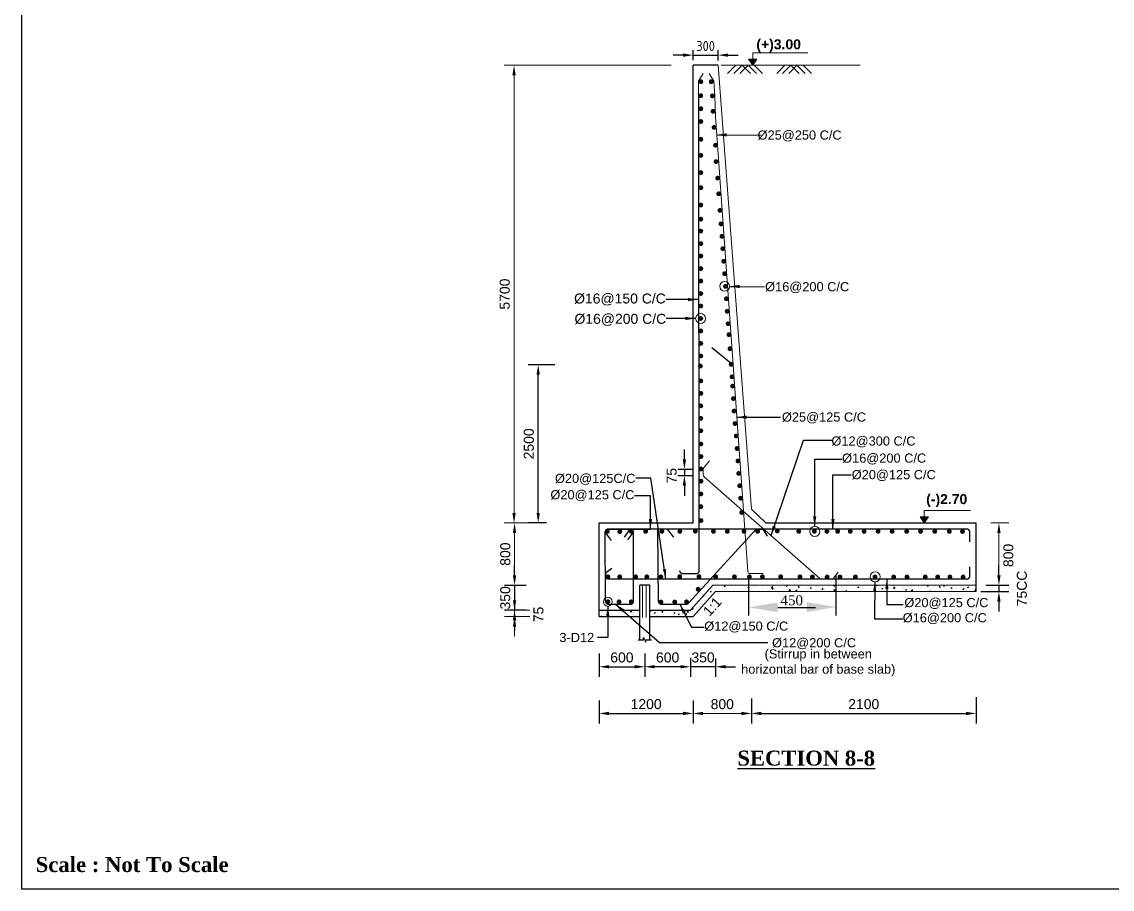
# Model space of a CAD drawing. Extents: x -426260 to 2055400, y -4304674 to -305611.
# Drawn here: x 638054 to 651157, y -1921971 to -1911546 of the extents above; entities that cross this region are included whole.
import ezdxf

# ---------------------------------------------------------------- set-up
doc = ezdxf.new("R2010")
doc.units = 0
doc.header["$LTSCALE"] = 300
doc.header["$MEASUREMENT"] = 0
doc.header["$PDMODE"] = 3
doc.layers.get('DEFPOINTS').update_dxf_attribs({"linetype": 'CONTINUOUS'})
for name, color, linetype, lineweight in [('Dim', 7, 'CONTINUOUS', 9), ('HATCH', 252, 'CONTINUOUS', 5), ('ROD', 1, 'CONTINUOUS', 30)]:
    doc.layers.add(name, color=color, linetype=linetype, lineweight=lineweight)
for name, color, linetype in [('LINE', 7, 'CONTINUOUS'), ('REINF.', 1, 'CONTINUOUS'), ('TEXT', 10, 'CONTINUOUS'), ('TXT', 7, 'CONTINUOUS')]:
    doc.layers.add(name, color=color, linetype=linetype)
doc.styles.add('Arial', font='arial.ttf')
doc.styles.add('DIM', font='isocp3.shx')
doc.dimstyles.new('dim_60', dxfattribs={"dimtxt": 120, "dimasz": 120, "dimexe": 60, "dimexo": 60, "dimgap": 50, "dimtad": 1, "dimdec": 0, "dimzin": 0, "dimdsep": 46, "dimtxsty": 'DIM', "dimcen": 0.09, "dimclrd": 5, "dimclre": 5, "dimclrt": 7, "dimadec": 0, "dimazin": 0, "dimtfac": 1, "dimtdec": 0, "dimtmove": 0, "dimatfit": 3, "dimfxl": 1, "dimtolj": 1, "dimtzin": 0, "dimarcsym": 0})

# ---------------------------------------------------------------- blocks, each defined once
blk = doc.blocks.new('*D575')
at = {"layer": 'DEFPOINTS', "color": 0, "ltscale": 50, "transparency": 16777216}
for p in [(646421, -1911946), (646121, -1912065), (646421, -1912070)]:
    blk.add_point(p, dxfattribs=at)
at = {"layer": 'Dim', "color": 5, "lineweight": -2, "ltscale": 50, "transparency": 16777216}
for p, q in [((646001, -1911946), (645881, -1911946)), ((646121, -1912005), (646121, -1911886)), ((646121, -1911946), (646421, -1911946)), ((646421, -1912010), (646421, -1911886)), ((646541, -1911946), (646661, -1911946))]:
    blk.add_line(p, q, dxfattribs=at)
at = {"layer": 'Dim', "color": 5, "ltscale": 50, "transparency": 16777216}
for points in [[(646001, -1911926), (646001, -1911966), (646121, -1911946)], [(646541, -1911926), (646541, -1911966), (646421, -1911946)]]:
    blk.add_solid(points, dxfattribs=at)
at = {"layer": 'Dim', "color": 7, "ltscale": 50, "transparency": 16777216, "insert": (646271, -1911836), "char_height": 120, "attachment_point": 5, "style": 'DIM'}
blk.add_mtext('\\A1;300', dxfattribs=at)
blk = doc.blocks.new('*D576')
at = {"layer": 'DEFPOINTS', "color": 0, "ltscale": 500, "transparency": 16777216}
for p in [(644176, -1918319), (643975, -1918618), (644173, -1918618)]:
    blk.add_point(p, dxfattribs=at)
at = {"layer": 'Dim', "color": 5, "lineweight": -2, "ltscale": 500, "transparency": 16777216}
for p, q in [((643975, -1918199), (643975, -1918079)), ((644116, -1918319), (643855, -1918319)), ((643975, -1918319), (643975, -1918618)), ((644113, -1918618), (643855, -1918618)), ((643975, -1918738), (643975, -1918858))]:
    blk.add_line(p, q, dxfattribs=at)
at = {"layer": 'Dim', "color": 5, "ltscale": 500, "transparency": 16777216}
for points in [[(643955, -1918199), (643995, -1918199), (643975, -1918319)], [(643955, -1918738), (643995, -1918738), (643975, -1918618)]]:
    blk.add_solid(points, dxfattribs=at)
at = {"layer": 'Dim', "color": 7, "ltscale": 500, "transparency": 16777216, "insert": (643864, -1918469), "char_height": 120, "attachment_point": 5, "rotation": 90, "style": 'Arial'}
blk.add_mtext('\\A1;350', dxfattribs=at)
blk = doc.blocks.new('*D577')
at = {"layer": 'DEFPOINTS', "color": 0, "ltscale": 500, "transparency": 16777216}
for p in [(649518, -1918393), (649583, -1918318), (649796, -1918393)]:
    blk.add_point(p, dxfattribs=at)
at = {"layer": 'Dim', "color": 5, "lineweight": -2, "ltscale": 500, "transparency": 16777216}
for p, q in [((649796, -1918198), (649796, -1918078)), ((649578, -1918393), (649916, -1918393)), ((649643, -1918318), (649916, -1918318)), ((649796, -1918318), (649796, -1918393)), ((649796, -1918513), (649796, -1918633))]:
    blk.add_line(p, q, dxfattribs=at)
at = {"layer": 'Dim', "color": 5, "ltscale": 500, "transparency": 16777216}
for points in [[(649776, -1918198), (649816, -1918198), (649796, -1918318)], [(649776, -1918513), (649816, -1918513), (649796, -1918393)]]:
    blk.add_solid(points, dxfattribs=at)
at = {"layer": 'Dim', "color": 7, "ltscale": 500, "transparency": 16777216, "insert": (650072, -1918356), "char_height": 120, "attachment_point": 5, "rotation": 90, "style": 'Arial'}
blk.add_mtext('\\A1;75CC', dxfattribs=at)
blk = doc.blocks.new('*D578')
at = {"layer": 'DEFPOINTS', "color": 0, "ltscale": 500, "transparency": 16777216}
for p in [(646821, -1919620), (649521, -1919603), (649521, -1919858)]:
    blk.add_point(p, dxfattribs=at)
at = {"layer": 'Dim', "color": 5, "lineweight": -2, "ltscale": 500, "transparency": 16777216}
for p, q in [((646821, -1919680), (646821, -1919978)), ((649521, -1919663), (649521, -1919978)), ((646941, -1919858), (649401, -1919858))]:
    blk.add_line(p, q, dxfattribs=at)
at = {"layer": 'Dim', "color": 5, "ltscale": 500, "transparency": 16777216}
for points in [[(646941, -1919838), (646941, -1919878), (646821, -1919858)], [(649401, -1919838), (649401, -1919878), (649521, -1919858)]]:
    blk.add_solid(points, dxfattribs=at)
at = {"layer": 'Dim', "color": 7, "ltscale": 500, "transparency": 16777216, "insert": (648171, -1919747), "char_height": 120, "attachment_point": 5, "style": 'Arial'}
blk.add_mtext('\\A1;2100', dxfattribs=at)
blk = doc.blocks.new('*D579')
at = {"layer": 'DEFPOINTS', "color": 0, "ltscale": 500, "transparency": 16777216}
for p in [(644990, -1919079), (645540, -1919078), (645540, -1919297)]:
    blk.add_point(p, dxfattribs=at)
at = {"layer": 'Dim', "color": 5, "lineweight": -2, "ltscale": 500, "transparency": 16777216}
for p, q in [((644990, -1919139), (644990, -1919417)), ((645540, -1919138), (645540, -1919417)), ((645110, -1919297), (645420, -1919297))]:
    blk.add_line(p, q, dxfattribs=at)
at = {"layer": 'Dim', "color": 5, "ltscale": 500, "transparency": 16777216}
for points in [[(645110, -1919277), (645110, -1919317), (644990, -1919297)], [(645420, -1919277), (645420, -1919317), (645540, -1919297)]]:
    blk.add_solid(points, dxfattribs=at)
at = {"layer": 'Dim', "color": 7, "ltscale": 500, "transparency": 16777216, "insert": (645265, -1919186), "char_height": 120, "attachment_point": 5, "style": 'Arial'}
blk.add_mtext('\\A1;600', dxfattribs=at)
blk = doc.blocks.new('*D580')
at = {"layer": 'DEFPOINTS', "color": 0, "ltscale": 500, "transparency": 16777216}
for p in [(645540, -1919142), (646090, -1919129), (645540, -1919297)]:
    blk.add_point(p, dxfattribs=at)
at = {"layer": 'Dim', "color": 5, "lineweight": -2, "ltscale": 500, "transparency": 16777216}
for p, q in [((645540, -1919202), (645540, -1919417)), ((646090, -1919189), (646090, -1919417)), ((645970, -1919297), (645660, -1919297))]:
    blk.add_line(p, q, dxfattribs=at)
at = {"layer": 'Dim', "color": 5, "ltscale": 500, "transparency": 16777216}
for points in [[(645660, -1919277), (645660, -1919317), (645540, -1919297)], [(645970, -1919277), (645970, -1919317), (646090, -1919297)]]:
    blk.add_solid(points, dxfattribs=at)
at = {"layer": 'Dim', "color": 7, "ltscale": 500, "transparency": 16777216, "insert": (645815, -1919186), "char_height": 120, "attachment_point": 5, "style": 'Arial'}
blk.add_mtext('\\A1;600', dxfattribs=at)
blk = doc.blocks.new('*D581')
at = {"layer": 'DEFPOINTS', "color": 0, "ltscale": 500, "transparency": 16777216}
for p in [(646090, -1919180), (646390, -1919138), (646090, -1919297)]:
    blk.add_point(p, dxfattribs=at)
at = {"layer": 'Dim', "color": 5, "lineweight": -2, "ltscale": 500, "transparency": 16777216}
for p, q in [((646390, -1919198), (646390, -1919417)), ((645970, -1919297), (645850, -1919297)), ((646090, -1919240), (646090, -1919417)), ((646390, -1919297), (646090, -1919297)), ((646510, -1919297), (646630, -1919297))]:
    blk.add_line(p, q, dxfattribs=at)
at = {"layer": 'Dim', "color": 5, "ltscale": 500, "transparency": 16777216}
for points in [[(645970, -1919277), (645970, -1919317), (646090, -1919297)], [(646510, -1919277), (646510, -1919317), (646390, -1919297)]]:
    blk.add_solid(points, dxfattribs=at)
at = {"layer": 'Dim', "color": 7, "ltscale": 500, "transparency": 16777216, "insert": (646240, -1919186), "char_height": 120, "attachment_point": 5, "style": 'Arial'}
blk.add_mtext('\\A1;350', dxfattribs=at)
blk = doc.blocks.new('*D582')
at = {"layer": 'DEFPOINTS', "color": 0, "ltscale": 500, "transparency": 16777216}
for p in [(646221, -1916926), (646016, -1917001), (646221, -1917001)]:
    blk.add_point(p, dxfattribs=at)
at = {"layer": 'Dim', "color": 5, "lineweight": -2, "ltscale": 500, "transparency": 16777216}
for p, q in [((646016, -1916806), (646016, -1916686)), ((646121, -1916926), (645936, -1916926)), ((646016, -1916926), (646016, -1917001)), ((646121, -1917001), (645936, -1917001)), ((646016, -1917121), (646016, -1917241))]:
    blk.add_line(p, q, dxfattribs=at)
at = {"layer": 'Dim', "color": 5, "ltscale": 500, "transparency": 16777216}
for points in [[(645996, -1916806), (646036, -1916806), (646016, -1916926)], [(645996, -1917121), (646036, -1917121), (646016, -1917001)]]:
    blk.add_solid(points, dxfattribs=at)
at = {"layer": 'Dim', "color": 7, "ltscale": 500, "transparency": 16777216, "insert": (645863, -1917001), "char_height": 120, "attachment_point": 5, "rotation": 90, "style": 'Arial'}
blk.add_mtext('\\A1;75', dxfattribs=at)
blk = doc.blocks.new('*D583')
at = {"layer": 'DEFPOINTS', "color": 0, "ltscale": 500, "transparency": 16777216}
for p in [(644259, -1915668), (644519, -1915668), (644418, -1917568)]:
    blk.add_point(p, dxfattribs=at)
at = {"layer": 'Dim', "color": 5, "lineweight": -2, "ltscale": 500, "transparency": 16777216}
for p, q in [((644459, -1915668), (644139, -1915668)), ((644259, -1917448), (644259, -1915788)), ((644358, -1917568), (644139, -1917568))]:
    blk.add_line(p, q, dxfattribs=at)
at = {"layer": 'Dim', "color": 5, "ltscale": 500, "transparency": 16777216}
for points in [[(644239, -1915788), (644279, -1915788), (644259, -1915668)], [(644239, -1917448), (644279, -1917448), (644259, -1917568)]]:
    blk.add_solid(points, dxfattribs=at)
at = {"layer": 'Dim', "color": 7, "ltscale": 500, "transparency": 16777216, "insert": (644147, -1916618), "char_height": 120, "attachment_point": 5, "rotation": 90, "style": 'Arial'}
blk.add_mtext('\\A1;2500', dxfattribs=at)
blk = doc.blocks.new('*D584')
at = {"layer": 'DEFPOINTS', "color": 0, "ltscale": 500, "transparency": 16777216}
for p in [(644990, -1919644), (646121, -1919644), (646121, -1919858)]:
    blk.add_point(p, dxfattribs=at)
at = {"layer": 'Dim', "color": 5, "lineweight": -2, "ltscale": 500, "transparency": 16777216}
for p, q in [((644990, -1919704), (644990, -1919978)), ((646121, -1919704), (646121, -1919978)), ((645110, -1919858), (646001, -1919858))]:
    blk.add_line(p, q, dxfattribs=at)
at = {"layer": 'Dim', "color": 5, "ltscale": 500, "transparency": 16777216}
for points in [[(645110, -1919838), (645110, -1919878), (644990, -1919858)], [(646001, -1919838), (646001, -1919878), (646121, -1919858)]]:
    blk.add_solid(points, dxfattribs=at)
at = {"layer": 'Dim', "color": 7, "ltscale": 500, "transparency": 16777216, "insert": (645556, -1919747), "char_height": 120, "attachment_point": 5, "style": 'Arial'}
blk.add_mtext('\\A1;1200', dxfattribs=at)

msp = doc.modelspace()

# ---------------------------------------------------------------- hatches: boundary and pattern name
at = {"layer": 'Dim', "ltscale": 500}
h = msp.add_hatch(color=15, dxfattribs=at)
h.dxf.hatch_style = 1
h.paths.add_polyline_path([(646837.6, -1911994.1), (646787.9, -1911994.1), (646837.6, -1912068)])
h.paths.add_polyline_path([(646887.3, -1911994.1), (646837.6, -1911994.1), (646837.6, -1912068)])
h = msp.add_hatch(color=15, dxfattribs=at)
h.dxf.hatch_style = 1
h.paths.add_polyline_path([(648897.9, -1917494.5), (648848.2, -1917494.5), (648897.9, -1917568.4)])
h.paths.add_polyline_path([(648947.7, -1917494.5), (648897.9, -1917494.5), (648897.9, -1917568.4)])
at = {"layer": 'HATCH', "ltscale": 10}
h = msp.add_hatch(dxfattribs=at)
h.set_pattern_fill('ANSI31', color=256, scale=375, angle=45, style=0)
h.set_pattern_definition([(90, (639323.27, -1909006.95), (-46.875, 7e-15), [])])
h.paths.add_polyline_path([(645480.2, -1918706.5), (645524.5, -1918706.5), (645524.5, -1918693), (645552.5, -1918719), (645552.5, -1918706.5), (645600.2, -1918706.5), (645600.2, -1918318.4), (645480.2, -1918318.4)])

# ---------------------------------------------------------------- linework, layer by layer
at = {"layer": 'Dim', "color": 5, "ltscale": 500}
for p, q in [((645858.4, -1912068), (643848.9, -1912068)), ((643968.9, -1917448.4), (643968.9, -1912188)), ((644358.4, -1917568.4), (643848.9, -1917568.4)), ((644032.7, -1917568.4), (643855.1, -1917568.4)), ((649699.9, -1917568.4), (649915.9, -1917568.4)), ((643975.1, -1918198.8), (643975.1, -1917688.4)), ((649795.9, -1918198.4), (649795.9, -1917688.4)), ((644035.1, -1918318.8), (643855.1, -1918318.8)), ((643975.1, -1918498.4), (643975.1, -1918378.4)), ((649702.4, -1918318.4), (649915.9, -1918318.4)), ((644157.5, -1918618.4), (643855.1, -1918618.4)), ((643975.1, -1918618.4), (643975.1, -1918693.4)), ((644157.5, -1918693.4), (643855.1, -1918693.4)), ((643975.1, -1918813.4), (643975.1, -1918933.4)), ((646121.3, -1919709.5), (646121.3, -1919978.5)), ((646821.3, -1919699.2), (646821.3, -1919978.5)), ((646241.3, -1919858.5), (646701.3, -1919858.5))]:
    msp.add_line(p, q, dxfattribs=at)
at = {"layer": 'Dim', "ltscale": 50}
for p, q in [((646465.1, -1912068), (648127.3, -1912068)), ((649521, -1917568.4), (649521, -1917568.4))]:
    msp.add_line(p, q, dxfattribs=at)
at = {"layer": 'Dim', "ltscale": 500}
for points in [[(646837.6, -1912068), (646887.3, -1911994.1), (646787.9, -1911994.1)], [(648897.9, -1917568.4), (648848.2, -1917494.5), (648947.7, -1917494.5)]]:
    msp.add_lwpolyline(points, close=True, dxfattribs=at)
for points in [[(646837.6, -1911994.1), (646837.6, -1911918.2), (647500.1, -1911918.2)], [(648897.9, -1917494.5), (648897.9, -1917418.6), (649454.2, -1917418.6)]]:
    msp.add_lwpolyline(points, dxfattribs=at)
at = {"layer": 'Dim'}
for centre in [(646500.8, -1914724.3), (646210.1, -1915111.2)]:
    msp.add_circle(centre, 59.1, dxfattribs=at)
at = {"layer": 'Dim', "ltscale": 500}
for centre in [(647582.8, -1917669.8), (648307, -1918216.8)]:
    msp.add_circle(centre, 60.5, dxfattribs=at)
at = {"layer": 'Dim', "ltscale": 50}
msp.add_circle((645095.7, -1918515.2), 53.5, dxfattribs=at)
at = {"layer": 'Dim', "color": 5, "ltscale": 500}
for points in [[(643948.9, -1912188), (643988.9, -1912188), (643968.9, -1912068)], [(643948.9, -1917448.4), (643988.9, -1917448.4), (643968.9, -1917568.4)], [(643955.1, -1917688.4), (643995.1, -1917688.4), (643975.1, -1917568.4)], [(649775.9, -1917688.4), (649815.9, -1917688.4), (649795.9, -1917568.4)], [(643955.1, -1918198.8), (643995.1, -1918198.8), (643975.1, -1918318.8)], [(649775.9, -1918198.4), (649815.9, -1918198.4), (649795.9, -1918318.4)], [(643955.1, -1918498.4), (643995.1, -1918498.4), (643975.1, -1918618.4)], [(643955.1, -1918813.4), (643995.1, -1918813.4), (643975.1, -1918693.4)], [(646241.3, -1919838.5), (646241.3, -1919878.5), (646121.3, -1919858.5)], [(646701.3, -1919838.5), (646701.3, -1919878.5), (646821.3, -1919858.5)]]:
    msp.add_solid(points, dxfattribs=at)
at = {"layer": 'HATCH', "color": 8, "lineweight": 15}
msp.add_line((646459.7, -1912068), (647571.5, -1912068), dxfattribs=at)
at = {"layer": 'HATCH', "lineweight": 15}
for points in [[(646635.6, -1912068), (646535.7, -1912167.9)], [(646709.1, -1912068), (646609.2, -1912167.9)], [(646782.6, -1912068), (646682.8, -1912167.9)], [(646709.1, -1912068), (646809, -1912167.9)], [(646782.6, -1912068), (646882.5, -1912167.9)], [(646856.2, -1912068), (646956, -1912167.9)], [(647222, -1912068), (647127.3, -1912167.9)], [(647295.6, -1912068), (647195.7, -1912167.9)], [(647369.1, -1912068), (647269.2, -1912167.9)], [(647295.6, -1912068), (647395.4, -1912167.9)], [(647369.1, -1912068), (647468.9, -1912167.9)], [(647442.6, -1912068), (647542.5, -1912167.9)]]:
    msp.add_lwpolyline(points, dxfattribs=at)
at = {"layer": 'LINE'}
for p, q in [((638053.8, -1921970.5), (638053.8, -1901567.8)), ((646421.3, -1912068), (646121.3, -1912068)), ((646121.3, -1917568.4), (646121.3, -1912068)), ((644990.2, -1917568.4), (646121.3, -1917568.4)), ((644990.2, -1918693.4), (644990.2, -1917568.4)), ((646994.6, -1917568.4), (649521, -1917568.4)), ((649520.3, -1918393.4), (649520.3, -1917568.4)), ((645480.2, -1918618.4), (645480.2, -1918316.5)), ((645480.2, -1918972.5), (645480.2, -1918316.5)), ((645600.2, -1918316.5), (645480.2, -1918316.5)), ((645600.2, -1918972.5), (645600.2, -1918316.5)), ((644990.2, -1918618.4), (645480.2, -1918618.4)), ((645600.2, -1918618.4), (646090.2, -1918618.4)), ((644990.2, -1918693.4), (645480.2, -1918693.4)), ((645600.2, -1918693.4), (646121.3, -1918693.4)), ((645461.8, -1918973.1), (645524.5, -1918973.1)), ((645524.5, -1918973.1), (645524.5, -1918944.6)), ((645524.5, -1918944.6), (645552.5, -1919000)), ((645552.5, -1919000), (645552.5, -1918973.1)), ((645553, -1918973.1), (645618.9, -1918973.1)), ((666906.1, -1921970.5), (638053.8, -1921970.5))]:
    msp.add_line(p, q, dxfattribs=at)
at = {"layer": 'LINE', "lineweight": 15}
for p, q in [((646821.3, -1917403.7), (646421.3, -1912068)), ((646821.3, -1917403.7), (646994.6, -1917568.4)), ((646359.2, -1918318.4), (649521, -1918318.4)), ((649521, -1918393.4), (646390.3, -1918393.4))]:
    msp.add_line(p, q, dxfattribs=at)
at = {"layer": 'LINE', "color": 6, "ltscale": 0.5}
for p, q in [((646788.1, -1918195.5), (646788.1, -1918682.9)), ((647836.6, -1918192.1), (647836.6, -1918679.6))]:
    msp.add_line(p, q, dxfattribs=at)
at = {"layer": 'LINE', "color": 51, "lineweight": 15}
for p, q in [((646324.7, -1918392.4), (646338.7, -1918387)), ((646324.7, -1918392.4), (646334.6, -1918399.1)), ((646334.6, -1918399.1), (646338.6, -1918387)), ((646343.1, -1918373.8), (646343.1, -1918373.8)), ((646376.2, -1918352.9), (646376.2, -1918352.9)), ((646414.8, -1918393.4), (646415.4, -1918392.7)), ((646415.5, -1918393.4), (646415.4, -1918392.8)), ((646469.4, -1918357.1), (646469.4, -1918357.1)), ((646477.3, -1918340.1), (646477.3, -1918340.1)), ((646492.7, -1918327.9), (646506.7, -1918322.5)), ((646492.7, -1918327.9), (646502.7, -1918334.6)), ((646502.6, -1918334.6), (646506.7, -1918322.5)), ((646519.5, -1918350.5), (646519.5, -1918350.5)), ((646523.4, -1918319.6), (646523.4, -1918319.6)), ((646578.7, -1918391.7), (646578.7, -1918391.7)), ((646581.1, -1918325.1), (646581.1, -1918325.1)), ((646595.3, -1918340.6), (646595.3, -1918340.6)), ((646620.1, -1918384), (646620.1, -1918384)), ((646630.2, -1918324.1), (646630.2, -1918324.1)), ((646681.4, -1918377.6), (646681.4, -1918377.6)), ((646721.6, -1918323.9), (646721.6, -1918323.9)), ((646736.7, -1918364), (646736.7, -1918364)), ((646737, -1918328.6), (646737, -1918328.6)), ((646780.1, -1918343.9), (646794.1, -1918338.5)), ((646780.1, -1918343.9), (646790.1, -1918350.6)), ((646782.4, -1918364.8), (646782.4, -1918364.8)), ((646790.1, -1918350.6), (646794.1, -1918338.6)), ((646794.8, -1918386.3), (646794.8, -1918386.3)), ((646843.7, -1918333.2), (646843.7, -1918333.2)), ((646853.4, -1918344), (646853.4, -1918344)), ((646854.5, -1918318.4), (646862.9, -1918319.7)), ((646862.9, -1918319.7), (646862.8, -1918318.4)), ((646886.3, -1918349.8), (646886.3, -1918349.8)), ((646901.3, -1918387.9), (646901.3, -1918387.9)), ((646921.1, -1918369.6), (646921.1, -1918369.6)), ((646950.5, -1918337.7), (646950.5, -1918337.7)), ((646970, -1918324), (646970, -1918324)), ((646971.1, -1918363), (646971.1, -1918363)), ((646989, -1918335.7), (646989, -1918335.7)), ((647017.9, -1918367.9), (647017.9, -1918367.9)), ((647046.9, -1918353.1), (647046.9, -1918353.1)), ((647057.3, -1918342.2), (647057.3, -1918342.2)), ((647058.6, -1918350.1), (647076.4, -1918352.8)), ((647059.7, -1918348.9), (647075.3, -1918332.7)), ((647067.6, -1918359.9), (647081.6, -1918354.6)), ((647067.6, -1918359.9), (647077.5, -1918366.7)), ((647076.4, -1918352.8), (647074.2, -1918333.8)), ((647077.5, -1918366.7), (647081.5, -1918354.6)), ((647087.6, -1918389.5), (647087.6, -1918389.5)), ((647090, -1918322.9), (647090, -1918322.9)), ((647134.6, -1918347.9), (647134.6, -1918347.9)), ((647164, -1918346.7), (647164, -1918346.7)), ((647173.2, -1918336.4), (647173.2, -1918336.4)), ((647191.4, -1918374.5), (647191.4, -1918374.5)), ((647223.3, -1918329.8), (647223.3, -1918329.8)), ((647238.7, -1918329.1), (647247.7, -1918318.4)), ((647238.7, -1918329.1), (647250.7, -1918330.1)), ((647250.7, -1918330.2), (647248.5, -1918318.4)), ((647251.2, -1918327.8), (647251.2, -1918327.8)), ((647270.8, -1918351.2), (647270.8, -1918351.2)), ((647272.1, -1918383.2), (647289.8, -1918385.9)), ((647273.2, -1918382), (647288.8, -1918365.8)), ((647289.8, -1918385.9), (647287.6, -1918366.9)), ((647294.1, -1918360.4), (647294.1, -1918360.4)), ((647299, -1918319.9), (647299, -1918319.9)), ((647355, -1918376), (647369, -1918370.6)), ((647355, -1918376), (647364.9, -1918382.7)), ((647364.9, -1918382.7), (647369, -1918370.6)), ((647372.7, -1918382.1), (647372.7, -1918382.1)), ((647377.6, -1918355.7), (647377.6, -1918355.7)), ((647382.2, -1918341.6), (647391.8, -1918330.2)), ((647382.2, -1918341.6), (647394.1, -1918342.7)), ((647394.1, -1918342.7), (647391.8, -1918330.2)), ((647395.1, -1918347.6), (647395.1, -1918347.6)), ((647422.8, -1918375.5), (647422.8, -1918375.5)), ((647444.2, -1918377.8), (647444.2, -1918377.8)), ((647484.3, -1918360.2), (647484.3, -1918360.2)), ((647498.5, -1918365.6), (647498.5, -1918365.6)), ((647499, -1918332.6), (647499, -1918332.6)), ((647525.6, -1918354.2), (647535.3, -1918342.7)), ((647525.6, -1918354.2), (647537.6, -1918355.2)), ((647537.6, -1918355.3), (647535.3, -1918342.7)), ((647560.9, -1918357.8), (647560.9, -1918357.8)), ((647591.1, -1918364.7), (647591.1, -1918364.7)), ((647599.3, -1918385.1), (647599.3, -1918385.1)), ((647601.7, -1918318.5), (647601.7, -1918318.5)), ((647624.8, -1918348.9), (647624.8, -1918348.9)), ((647642.4, -1918392), (647656.4, -1918386.6)), ((647642.4, -1918392), (647644.6, -1918393.4)), ((647654.1, -1918393.4), (647656.4, -1918386.6)), ((647669.1, -1918366.7), (647678.7, -1918355.3)), ((647669.1, -1918366.7), (647681, -1918367.8)), ((647674.9, -1918342.3), (647674.9, -1918342.3)), ((647677.5, -1918337.8), (647677.5, -1918337.8)), ((647681, -1918367.8), (647678.7, -1918355.3)), ((647697.9, -1918369.2), (647697.9, -1918369.2)), ((647700.3, -1918372.3), (647700.3, -1918372.3)), ((647750.7, -1918332.4), (647750.7, -1918332.4)), ((647804.2, -1918357.3), (647804.2, -1918357.3)), ((647804.6, -1918373.8), (647804.6, -1918373.8)), ((647810.5, -1918327.5), (647824.5, -1918322.1)), ((647810.5, -1918327.5), (647820.4, -1918334.2)), ((647812.5, -1918379.3), (647822.2, -1918367.8)), ((647812.5, -1918379.3), (647824.5, -1918380.3)), ((647820.4, -1918334.2), (647824.4, -1918322.1)), ((647824.5, -1918380.4), (647822.2, -1918367.8)), ((647874.4, -1918388), (647874.4, -1918388)), ((647906.9, -1918343.2), (647906.9, -1918343.2)), ((647911.4, -1918378.3), (647911.4, -1918378.3)), ((647950.2, -1918378.1), (647950.2, -1918378.1)), ((647956, -1918391.8), (647965.6, -1918380.4)), ((647956, -1918391.8), (647967.9, -1918392.9)), ((647967.9, -1918392.9), (647965.6, -1918380.4)), ((648007.9, -1918330.4), (648007.9, -1918330.4)), ((648018.1, -1918382.8), (648018.1, -1918382.8)), ((648076.5, -1918361.4), (648076.5, -1918361.4)), ((648097.9, -1918343.5), (648111.9, -1918338.1)), ((648097.9, -1918343.5), (648107.8, -1918350.2)), ((648107.8, -1918350.2), (648111.9, -1918338.1)), ((648108.6, -1918393.4), (648109.1, -1918392.9)), ((648109.2, -1918393.4), (648109.1, -1918392.9)), ((648109.3, -1918382), (648109.3, -1918382)), ((648124.9, -1918387.3), (648124.9, -1918387.3)), ((648126.5, -1918354.8), (648126.5, -1918354.8)), ((648135.8, -1918377), (648135.8, -1918377)), ((648202.3, -1918344.9), (648202.3, -1918344.9)), ((648212, -1918367.9), (648212, -1918367.9)), ((648231.7, -1918391.8), (648231.7, -1918391.8)), ((648252.4, -1918357), (648252.4, -1918357)), ((648312.8, -1918320.8), (648330.6, -1918323.5)), ((648313, -1918355.1), (648313, -1918355.1)), ((648313.9, -1918319.6), (648315, -1918318.4)), ((648328.6, -1918328.2), (648328.6, -1918328.2)), ((648330.6, -1918323.5), (648330, -1918318.4)), ((648369.1, -1918337), (648369.1, -1918337)), ((648378.7, -1918321.6), (648378.7, -1918321.6)), ((648385.3, -1918359.5), (648399.3, -1918354.1)), ((648385.3, -1918359.5), (648395.3, -1918366.2)), ((648395.2, -1918366.2), (648399.3, -1918354.1)), ((648401.8, -1918390.5), (648401.8, -1918390.5)), ((648416.9, -1918340.1), (648416.9, -1918340.1)), ((648417, -1918380.9), (648417, -1918380.9)), ((648420.4, -1918321.5), (648420.4, -1918321.5)), ((648517.2, -1918392.6), (648517.2, -1918392.6)), ((648519.6, -1918326), (648519.6, -1918326)), ((648526.2, -1918353.9), (648544, -1918356.6)), ((648527.2, -1918326), (648527.2, -1918326)), ((648527.4, -1918352.7), (648542.9, -1918336.5)), ((648528.1, -1918373.9), (648528.1, -1918373.9)), ((648533.6, -1918360.9), (648533.6, -1918360.9)), ((648544, -1918356.6), (648541.8, -1918337.6)), ((648578.2, -1918367.3), (648578.2, -1918367.3)), ((648618.2, -1918379.8), (648618.2, -1918379.8)), ((648633.9, -1918330.5), (648633.9, -1918330.5)), ((648650.3, -1918340.8), (648650.3, -1918340.8)), ((648653.9, -1918357.4), (648653.9, -1918357.4)), ((648672.7, -1918375.5), (648686.7, -1918370.1)), ((648672.7, -1918375.5), (648682.7, -1918382.2)), ((648682.7, -1918382.2), (648686.7, -1918370.1)), ((648722.1, -1918364.8), (648722.1, -1918364.8)), ((648739.7, -1918387), (648757.5, -1918389.7)), ((648740.7, -1918335), (648740.7, -1918335)), ((648740.8, -1918385.8), (648756.4, -1918369.6)), ((648757.5, -1918389.7), (648755.2, -1918370.7)), ((648766.9, -1918320.8), (648766.9, -1918320.8)), ((648780.2, -1918340.7), (648780.2, -1918340.7)), ((648824.8, -1918350.7), (648824.8, -1918350.7)), ((648830.3, -1918334.1), (648830.3, -1918334.1)), ((648843.3, -1918390.8), (648843.3, -1918390.8)), ((648847.5, -1918339.6), (648847.5, -1918339.6)), ((648906, -1918324.2), (648906, -1918324.2)), ((648925.8, -1918337.9), (648925.8, -1918337.9)), ((648932.4, -1918329.3), (648941.5, -1918318.4)), ((648932.4, -1918329.3), (648944.4, -1918330.3)), ((648944.3, -1918330.3), (648942.1, -1918318.4)), ((648954.2, -1918344.1), (648954.2, -1918344.1)), ((648959.9, -1918370.8), (648959.9, -1918370.8)), ((648960.2, -1918391.5), (648974.2, -1918386.2)), ((648960.2, -1918391.5), (648963, -1918393.4)), ((648971.7, -1918393.4), (648974.1, -1918386.2)), ((648979.7, -1918386.4), (648979.7, -1918386.4)), ((649018.8, -1918321.7), (649018.8, -1918321.7)), ((649027.2, -1918389.5), (649027.2, -1918389.5)), ((649029.7, -1918322.9), (649029.7, -1918322.9)), ((649029.8, -1918379.8), (649029.8, -1918379.8)), ((649061, -1918348.6), (649061, -1918348.6)), ((649075.9, -1918341.8), (649085.5, -1918330.3)), ((649075.9, -1918341.8), (649087.8, -1918342.9)), ((649076.6, -1918350.8), (649076.6, -1918350.8)), ((649087.8, -1918342.9), (649085.5, -1918330.4)), ((649105.6, -1918369.9), (649105.6, -1918369.9)), ((649125.6, -1918326.2), (649125.6, -1918326.2)), ((649128.2, -1918327), (649142.2, -1918321.7)), ((649128.2, -1918327), (649138.2, -1918333.7)), ((649129.9, -1918375.4), (649129.9, -1918375.4)), ((649138.1, -1918333.7), (649142.2, -1918321.7)), ((649167.7, -1918353.1), (649167.7, -1918353.1)), ((649193.2, -1918330.7), (649193.2, -1918330.7)), ((649219.3, -1918354.4), (649229, -1918342.9)), ((649219.3, -1918354.4), (649231.3, -1918355.4)), ((649231.2, -1918355.4), (649228.9, -1918342.9)), ((649230.9, -1918362.6), (649230.9, -1918362.6)), ((649231.9, -1918353.2), (649231.9, -1918353.2)), ((649232.3, -1918330.7), (649232.3, -1918330.7)), ((649274.5, -1918357.6), (649274.5, -1918357.6)), ((649281.9, -1918346.6), (649281.9, -1918346.6)), ((649334.8, -1918347.6), (649334.8, -1918347.6)), ((649339.1, -1918335.2), (649339.1, -1918335.2)), ((649357.7, -1918336.7), (649357.7, -1918336.7)), ((649362.8, -1918366.9), (649372.4, -1918355.4)), ((649362.8, -1918366.9), (649374.7, -1918368)), ((649374.7, -1918368), (649372.4, -1918355.5)), ((649381.3, -1918362.1), (649381.3, -1918362.1)), ((649415.6, -1918343.1), (649429.6, -1918337.7)), ((649415.6, -1918343.1), (649425.6, -1918349.8)), ((649425.6, -1918349.8), (649429.6, -1918337.7)), ((649437.5, -1918333.5), (649437.5, -1918333.5)), ((649445.9, -1918339.8), (649445.9, -1918339.8)), ((649481.4, -1918392.3), (649481.4, -1918392.3)), ((649484, -1918320), (649484, -1918320)), ((649488, -1918366.6), (649488, -1918366.6)), ((649506.2, -1918379.5), (649515.9, -1918368)), ((649506.2, -1918379.5), (649518.2, -1918380.5)), ((649518.1, -1918380.5), (649515.8, -1918368)), ((646162.2, -1918541.5), (646162.2, -1918541.5)), ((646201.5, -1918508), (646201.5, -1918508)), ((646231.2, -1918514.5), (646231.2, -1918514.5)), ((646237.9, -1918531.5), (646237.9, -1918531.5)), ((646243.5, -1918447.5), (646249.1, -1918448.3)), ((646249.1, -1918448.3), (646248.4, -1918442.1)), ((646268.7, -1918500.1), (646268.7, -1918500.1)), ((646270.2, -1918444.1), (646270.2, -1918444.1)), ((646271.1, -1918433.5), (646271.1, -1918433.5)), ((646290.5, -1918452.6), (646290.5, -1918452.6)), ((646313.1, -1918439.7), (646313.1, -1918439.7)), ((645029.9, -1918618.6), (645029.9, -1918618.6)), ((645038.3, -1918667.6), (645038.3, -1918667.6)), ((645077.7, -1918618.4), (645087.6, -1918625.1)), ((645084.8, -1918673.2), (645084.8, -1918673.2)), ((645087.6, -1918625.1), (645089.8, -1918618.4)), ((645103.6, -1918680.9), (645103.6, -1918680.9)), ((645103.8, -1918644.3), (645103.8, -1918644.3)), ((645141, -1918653.6), (645141, -1918653.6)), ((645153.7, -1918674.3), (645153.7, -1918674.3)), ((645191.6, -1918677.7), (645191.6, -1918677.7)), ((645220.5, -1918624.3), (645220.5, -1918624.3)), ((645229.4, -1918664.3), (645229.4, -1918664.3)), ((645242, -1918640.8), (645242, -1918640.8)), ((645268.4, -1918668.2), (645268.4, -1918668.2)), ((645345.9, -1918625.8), (645345.9, -1918625.8)), ((645355.7, -1918647.7), (645355.7, -1918647.7)), ((645365.1, -1918634.4), (645379.1, -1918629)), ((645365.1, -1918634.4), (645375, -1918641.1)), ((645375, -1918641.1), (645379, -1918629)), ((645385, -1918648.2), (645385, -1918648.2)), ((645405.8, -1918641.1), (645405.8, -1918641.1)), ((645446.2, -1918678.3), (645446.2, -1918678.3)), ((645600.6, -1918629.8), (645610.1, -1918618.4)), ((645600.6, -1918629.8), (645612.5, -1918630.8)), ((645612.5, -1918630.9), (645610.2, -1918618.4)), ((645651.1, -1918650.5), (645651.1, -1918650.5)), ((645652.5, -1918650.4), (645666.5, -1918645.1)), ((645652.5, -1918650.4), (645662.4, -1918657.1)), ((645662.4, -1918657.2), (645666.5, -1918645.1)), ((645681, -1918676.8), (645681, -1918676.8)), ((645694.7, -1918678.1), (645694.7, -1918678.1)), ((645700.6, -1918621), (645700.6, -1918621)), ((645744, -1918642.4), (645753.7, -1918630.9)), ((645744, -1918642.4), (645756, -1918643.4)), ((645755.9, -1918643.4), (645753.6, -1918630.9)), ((645753.8, -1918636.4), (645753.8, -1918636.4)), ((645807.3, -1918625.5), (645807.3, -1918625.5)), ((645807.4, -1918660.2), (645807.4, -1918660.2)), ((645811.3, -1918658.1), (645811.3, -1918658.1)), ((645854.8, -1918623.6), (645854.8, -1918623.6)), ((645857.4, -1918653.6), (645857.4, -1918653.6)), ((645887.5, -1918654.9), (645897.1, -1918643.4)), ((645887.5, -1918654.9), (645899.4, -1918655.9)), ((645899.4, -1918656), (645897.1, -1918643.4)), ((645914.1, -1918630), (645914.1, -1918630)), ((645927.9, -1918638.1), (645927.9, -1918638.1)), ((645933.2, -1918643.6), (645933.2, -1918643.6)), ((645939.9, -1918666.5), (645953.9, -1918661.1)), ((645939.9, -1918666.5), (645949.9, -1918673.2)), ((645949.8, -1918673.2), (645953.9, -1918661.1)), ((645956.2, -1918675.2), (645956.2, -1918675.2)), ((646020.9, -1918634.5), (646020.9, -1918634.5)), ((646030.9, -1918667.5), (646040.6, -1918656)), ((646030.9, -1918667.5), (646042.9, -1918668.5)), ((646042.8, -1918668.5), (646040.5, -1918656)), ((646044.4, -1918640.4), (646062.2, -1918643.2)), ((646045.5, -1918639.2), (646061.1, -1918623)), ((646058.9, -1918661.1), (646058.9, -1918661.1)), ((646059.5, -1918627), (646059.5, -1918627)), ((646062.2, -1918643.2), (646060, -1918624.2)), ((646108, -1918601.9), (646122, -1918596.6)), ((646108, -1918601.9), (646117.9, -1918608.7)), ((646109.5, -1918620.4), (646109.5, -1918620.4)), ((646117.9, -1918608.7), (646121.9, -1918596.6)), ((646127.6, -1918639), (646127.6, -1918639)), ((646159.9, -1918648.3), (646159.9, -1918648.3)), ((646161.2, -1918598), (646161.2, -1918598)), ((646162.4, -1918581.7), (646162.4, -1918581.7)), ((646185.3, -1918610.4), (646185.3, -1918610.4)), ((645012.7, -1918693.4), (645020.4, -1918685.4)), ((645020, -1918693.4), (645019.2, -1918686.6)), ((645151.7, -1918688.2), (645151.7, -1918688.2)), ((645298.3, -1918682.2), (645298.3, -1918682.2)), ((645343.5, -1918692.3), (645343.5, -1918692.3)), ((645405.1, -1918686.7), (645405.1, -1918686.7)), ((645605.3, -1918686.8), (645605.3, -1918686.8)), ((645852.4, -1918690.2), (645852.4, -1918690.2))]:
    msp.add_line(p, q, dxfattribs=at)
at = {"layer": 'LINE', "color": 5, "ltscale": 0.5}
msp.add_line((647138.1, -1918582.9), (647593.1, -1918582.9), dxfattribs=at)
at = {"layer": 'LINE', "lineweight": 15}
for points in [[(646359.2, -1918318.4), (646090.2, -1918618.4)], [(646390.3, -1918393.4), (646121.3, -1918693.4)]]:
    msp.add_lwpolyline(points, dxfattribs=at)
at = {"layer": 'LINE', "color": 5, "ltscale": 0.5}
for points in [[(647138.1, -1918524.6), (647138.1, -1918641.2), (646788.1, -1918582.9)], [(647486.6, -1918521.2), (647486.6, -1918637.9), (647836.6, -1918579.6)]]:
    msp.add_solid(points, dxfattribs=at)
at = {"layer": 'REINF.'}
for p, q in [((645067.7, -1918513.4), (645065.2, -1917673.4)), ((645089.3, -1917643.2), (645603, -1917643.2)), ((645405.2, -1918513.4), (645405.2, -1917674.7)), ((645704, -1918513.4), (645697.5, -1917643.2)), ((649445.9, -1917797), (649445.3, -1917673.4)), ((649445.3, -1918213.4), (649444.6, -1918095.9)), ((645097.7, -1918543.4), (645375.2, -1918543.4))]:
    msp.add_line(p, q, dxfattribs=at)
at = {"layer": 'REINF.', "lineweight": 15}
for points in [[(646186.4, -1912430.6), (646186.4, -1912256.1, -0.1458366), (646188.4, -1912249.5), (646242, -1912167.6)], [(646312.5, -1912167.6), (646366.3, -1912249.9, -0.1286737), (646368.3, -1912255.7), (646380.3, -1912434), (646390.5, -1912681.7), (646780.3, -1918153.7, 0.3979864), (646805.3, -1918177.3), (646963.9, -1918177.3)], [(647613, -1918207.4), (646252.3, -1917014.1, -0.1949001), (646242.4, -1916989.7), (646242.4, -1916914.7), (646319.6, -1916823.7)], [(647613, -1918207.4), (647644.4, -1918236.4, 0.1882516), (647661.3, -1918243), (647789, -1918243, 0.2371326), (647809.1, -1918232.9), (647863.2, -1918160.1)]]:
    msp.add_lwpolyline(points, format="xyb", dxfattribs=at)
at = {"layer": 'REINF.'}
for points in [[(646186.4, -1912430.6), (646188.7, -1918151.7, -0.4142136), (646158.7, -1918181.7), (645984.7, -1918181.7), (645955.4, -1918144.1)], [(645734, -1918543.4), (646043.4, -1918543.4, 0.2130969), (646065.7, -1918533.5), (646878.1, -1917643.2)], [(649423.2, -1918242.4), (645095, -1918242.9, -0.4141911), (645070, -1918217.9), (645070, -1918182.1, -0.2344308), (645079.8, -1918162.2), (645143.2, -1918111.5)]]:
    msp.add_lwpolyline(points, format="xyb", dxfattribs=at)
for points in [[(646602, -1915670.8), (646345, -1915463.1)], [(645065.1, -1917684.7), (645137.8, -1917779.9)], [(649416.4, -1917643.2), (645089.3, -1917643.2)], [(645360.8, -1917643.6), (645293.2, -1917738.8)], [(645405.2, -1917674.7), (645332.6, -1917769.9)], [(645811, -1917644.8), (645883.7, -1917740)], [(646878.1, -1917643.2), (646957.1, -1917643.2), (647010.2, -1917728.6)]]:
    msp.add_lwpolyline(points, dxfattribs=at)
at = {"layer": 'REINF.', "lineweight": 15}
msp.add_lwpolyline([(648522.7, -1918243.1), (648520.2, -1918240.9)], dxfattribs=at)
at = {"layer": 'REINF.'}
for centre, radius, start, end in [((645092.3, -1917670.2), 27.2, 96.16391, 186.73903), ((645370, -1917676.9), 34.6, 4.78398, 105.40782), ((649414.8, -1917673.6), 30.5, 0.37784, 92.867), ((649415.2, -1918213.4), 30.1, 261.81995, 359.92004), ((645097.7, -1918513.4), 30, 180, 270), ((645375.2, -1918513.4), 30, 270, 0), ((645734, -1918513.4), 30, 180, 270)]:
    msp.add_arc(centre, radius, start, end, dxfattribs=at)
at = {"layer": 'ROD', "const_width": 30.7}
for points in [[(646200.9, -1912260.1, 1), (646225.9, -1912268.5, 1)], [(646325.7, -1912261.8, 1), (646350.9, -1912269.4, 1)], [(646200.5, -1912429.3, 1), (646225.5, -1912437.6, 1)], [(646339.5, -1912431.7, 1), (646364.8, -1912439.3, 1)], [(646200.9, -1912585.7, 1), (646225.9, -1912594, 1)], [(646347.4, -1912617.6, 1), (646372.7, -1912625.2, 1)], [(646200.9, -1912739.6, 1), (646225.9, -1912747.9, 1)], [(646359.8, -1912811.2, 1), (646385, -1912818.8, 1)], [(646200.9, -1912953.2, 1), (646225.9, -1912961.5, 1)], [(646376.9, -1913024.8, 1), (646402.2, -1913032.4, 1)], [(646200.9, -1913147, 1), (646225.9, -1913155.3, 1)], [(646382.7, -1913221.4, 1), (646408, -1913229, 1)], [(646200.9, -1913354.2, 1), (646225.9, -1913362.6, 1)], [(646402.5, -1913420.4, 1), (646427.8, -1913428, 1)], [(646200.9, -1913534.6, 1), (646225.9, -1913543, 1)], [(646415.7, -1913608.3, 1), (646441, -1913615.9, 1)], [(646200.9, -1913743.7, 1), (646225.9, -1913752, 1)], [(646431.6, -1913808.1, 1), (646456.8, -1913815.7, 1)], [(646200.9, -1913913.3, 1), (646225.9, -1913921.6, 1)], [(646442.4, -1913970.6, 1), (646467.7, -1913978.2, 1)], [(646200.9, -1914057.1, 1), (646225.9, -1914065.4, 1)], [(646454, -1914120.6, 1), (646479.2, -1914128.2, 1)], [(646200.9, -1914207.1, 1), (646225.9, -1914215.4, 1)], [(646200.9, -1914357.1, 1), (646225.9, -1914365.4, 1)], [(646465.2, -1914267, 1), (646490.5, -1914274.6, 1)], [(646200.9, -1914507.1, 1), (646225.9, -1914515.4, 1)], [(646475.6, -1914419.6, 1), (646500.9, -1914427.2, 1)], [(646486.3, -1914569, 1), (646511.5, -1914576.6, 1)], [(646200.9, -1914657.1, 1), (646225.9, -1914665.4, 1)], [(646497.3, -1914722, 1), (646522.6, -1914729.6, 1)], [(646200.9, -1914807.1, 1), (646225.9, -1914815.4, 1)], [(646507.7, -1914870.4, 1), (646532.9, -1914878, 1)], [(646200.9, -1914957.1, 1), (646225.9, -1914965.4, 1)], [(646517.2, -1915020.4, 1), (646542.5, -1915028, 1)], [(646200.9, -1915107.1, 1), (646225.9, -1915115.4, 1)], [(646200.9, -1915257.1, 1), (646225.9, -1915265.4, 1)], [(646528.6, -1915170.9, 1), (646553.9, -1915178.5, 1)], [(646200.9, -1915407.1, 1), (646225.9, -1915415.4, 1)], [(646538.2, -1915301.4, 1), (646563.5, -1915309, 1)], [(646200.9, -1915557.1, 1), (646225.9, -1915565.4, 1)], [(646550.4, -1915470.2, 1), (646575.7, -1915477.8, 1)], [(646195.5, -1915679.7, 1), (646220.6, -1915688, 1)], [(646565.3, -1915659.1, 1), (646590.6, -1915666.7, 1)], [(646576.2, -1915809, 1), (646601.5, -1915816.6, 1)], [(646200.9, -1915857.1, 1), (646225.9, -1915865.4, 1)], [(646582.1, -1915920.7, 1), (646607.4, -1915928.3, 1)], [(646200.9, -1916007.1, 1), (646225.9, -1916015.4, 1)], [(646592.6, -1916070.1, 1), (646617.8, -1916077.7, 1)], [(646200.9, -1916157.1, 1), (646225.9, -1916165.4, 1)], [(646200.9, -1916307.1, 1), (646225.9, -1916315.4, 1)], [(646599.7, -1916220, 1), (646625, -1916227.6, 1)], [(646200.9, -1916457.1, 1), (646225.9, -1916465.4, 1)], [(646611.8, -1916370, 1), (646637, -1916377.6, 1)], [(646626, -1916519.9, 1), (646651.3, -1916527.5, 1)], [(646202, -1916616.2, 1), (646227.1, -1916624.6, 1)], [(646635.7, -1916670.4, 1), (646661, -1916678, 1)], [(646202, -1916766.2, 1), (646227.1, -1916774.6, 1)], [(646646.5, -1916819.8, 1), (646671.8, -1916827.5, 1)], [(646202, -1916916.2, 1), (646227.1, -1916924.6, 1)], [(646656.3, -1916969.8, 1), (646681.6, -1916977.4, 1)], [(646202, -1917062.2, 1), (646227.1, -1917070.5, 1)], [(646667.7, -1917117.7, 1), (646693.1, -1917124.9, 1)], [(646202, -1917216.2, 1), (646227.1, -1917224.6, 1)], [(646202, -1917368, 1), (646227.1, -1917376.4, 1)], [(646679, -1917267.5, 1), (646704.4, -1917274.7, 1)], [(646692.1, -1917439.9, 1), (646717.5, -1917447.1, 1)], [(646203.1, -1917535.6, 1), (646228.2, -1917543.9, 1)], [(645078.5, -1917665.5, 1), (645103.5, -1917673.9, 1)], [(645251.6, -1917668.5, -1), (645226.7, -1917677.1, -1)], [(645363.8, -1917666.1, 1), (645388.8, -1917674.4, 1)], [(645563.4, -1917665.5, -1), (645538.4, -1917674.2, -1)], [(645733.1, -1917666.1, 1), (645758.1, -1917674.4, 1)], [(645948.7, -1917666.1, 1), (645973.7, -1917674.4, 1)], [(646134.4, -1917663, 1), (646159.4, -1917671.3, 1)], [(646352.7, -1917666.1, 1), (646377.8, -1917674.4, 1)], [(646519.9, -1917666.1, 1), (646544.9, -1917674.4, 1)], [(646719.9, -1917666.1, 1), (646744.9, -1917674.4, 1)], [(646883.7, -1917666.1, 1), (646908.8, -1917674.4, 1)], [(647119.8, -1917661.1, 1), (647144.8, -1917669.4, 1)], [(647378.3, -1917666.1, 1), (647403.3, -1917674.4, 1)], [(647590.7, -1917664.3, -1), (647565.8, -1917673, -1)], [(647740.7, -1917665.4, -1), (647715.7, -1917674.1, -1)], [(647870.1, -1917665.3, -1), (647845.1, -1917673.9, -1)], [(648021.7, -1917665.5, -1), (647996.8, -1917674.1, -1)], [(648187.8, -1917665.8, -1), (648162.9, -1917674.5, -1)], [(648331.5, -1917665.5, 1), (648356.5, -1917674.1, 1)], [(648500.2, -1917665.8, 1), (648525.2, -1917674.5, 1)], [(648674.8, -1917665.5, 1), (648699.7, -1917674.1, 1)], [(648865.8, -1917665.8, -1), (648840.9, -1917674.5, -1)], [(649037.6, -1917665.5, -1), (649012.7, -1917674.1, -1)], [(649186.6, -1917665.8, 1), (649211.6, -1917674.5, 1)], [(649345.4, -1917667, 1), (649370.4, -1917675.6, 1)], [(645109, -1918211.7, -1), (645084, -1918220.3, -1)], [(645251.6, -1918211.4, -1), (645226.7, -1918220, -1)], [(645442.7, -1918211.8, -1), (645417.8, -1918220.4, -1)], [(645577.2, -1918211.8, -1), (645552.2, -1918220.4, -1)], [(645745.5, -1918212.1, -1), (645720.5, -1918220.7, -1)], [(645971.9, -1918210, -1), (645946.9, -1918218.6, -1)], [(646204.6, -1918210, -1), (646179.6, -1918218.6, -1)], [(646404.8, -1918210.3, -1), (646379.8, -1918219, -1)], [(646630.2, -1918211.5, -1), (646605.2, -1918220.1, -1)], [(646810.3, -1918211.8, -1), (646785.3, -1918220.5, -1)], [(646966.6, -1918211.2, -1), (646941.6, -1918219.8, -1)], [(647185.9, -1918211.3, -1), (647160.9, -1918220, -1)], [(647417.1, -1918211.7, -1), (647392.1, -1918220.3, -1)], [(647567, -1918212.8, -1), (647542.1, -1918221.4, -1)], [(647743.8, -1918213.2, -1), (647718.8, -1918221.8, -1)], [(647897.7, -1918212.7, -1), (647872.8, -1918221.3, -1)], [(648083.9, -1918212.9, -1), (648058.9, -1918221.5, -1)], [(648319.5, -1918212.5, -1), (648294.5, -1918221.1, -1)], [(648518.9, -1918213.2, 1), (648543.9, -1918221.8, 1)], [(648679, -1918213.2, 1), (648703.9, -1918221.8, 1)], [(648897.5, -1918212.9, 1), (648922.5, -1918221.5, 1)], [(649048.2, -1918212.5, 1), (649073.1, -1918221.1, 1)], [(649193.8, -1918212.5, 1), (649218.8, -1918221.1, 1)], [(649352.6, -1918213.7, 1), (649377.5, -1918222.3, 1)], [(646168.6, -1918360.8, 1), (646193.5, -1918369.5, 1)], [(645108.1, -1918510.9, -1), (645083.2, -1918519.5, -1)], [(645217.9, -1918512.4, 1), (645242.9, -1918521, 1)], [(645389.3, -1918512.1, -1), (645364.4, -1918520.7, -1)], [(645721.6, -1918514, 1), (645746.6, -1918522.7, 1)], [(645887.4, -1918514, 1), (645912.4, -1918522.7, 1)], [(646029.1, -1918512.4, 1), (646054, -1918521, 1)]]:
    msp.add_lwpolyline(points, format="xyb", close=True, dxfattribs=at)

# ---------------------------------------------------------------- texts
at = {"layer": 'Dim', "color": 7, "ltscale": 500, "char_height": 120, "attachment_point": 5, "rotation": 90, "style": 'Arial'}
for s, insert in [('\\A1;5700', (643857.6, -1914818.2)), ('\\A1;800', (643863.9, -1917943.6)), ('\\A1;800', (649909.6, -1917959.2)), ('\\A1;75', (644262.7, -1918668.2))]:
    msp.add_mtext(s, dxfattribs=dict(at, insert=insert))
at = {"layer": 'Dim', "color": 7, "ltscale": 500, "char_height": 120, "attachment_point": 5, "style": 'Arial'}
for s, insert in [('\\A1;{\\fTimes New Roman|b0|i0|c0|p18;450}', (647305.9, -1918498.7)), ('\\A1;800', (646471.3, -1919747.2))]:
    msp.add_mtext(s, dxfattribs=dict(at, insert=insert))
at = {"layer": 'TEXT', "color": 0, "linetype": 'ByBlock', "insert": (638220.2, -1921583.7), "char_height": 180.652, "width": 9402.866, "attachment_point": 1, "style": 'Arial'}
msp.add_mtext('{\\fTimes New Roman|b1|i0|c0|p18;Scale : Not To Scale}', dxfattribs=at)
at = {"layer": 'TXT', "color": 0, "style": 'Arial'}
msp.add_text('1:1', height=120, rotation=47.85701, dxfattribs=at).set_placement((646317.1, -1918699.3))
for s, insert, char_height, width, attachment_point in [('{\\fArial|b1|i0|c0|p34;\\C6;(+)3.00}', (647148.7, -1911834), 120, 676.664, 5), ('%%C20@125C/C', (644460.5, -1917044.5), 110, 1164.045, 4), ('{\\fArial|b1|i0|c0|p34;\\C6;(-)2.70}', (649168.6, -1917300.5), 120, 529.795, 5), ('%%C20@125 C/C', (648659.5, -1918536.9), 110, 1091.008, 4), ('%%C16@200 C/C', (648639.7, -1918719.1), 110, 1626.075, 4), ('%%C12@150 C/C', (646254.6, -1918819.6), 110, 1926.075, 4), ('3-D12', (644513.8, -1918946), 110, 477.659, 4), ('\\pi159.7;Ø12@200 C/C         ', (646909.6, -1919019.9), 110, 1317.199, 4), ('\\pxqc; (Stirrup in between\\P horizontal bar of base slab)          ', (646352.5, -1919250.3), 110, 2501.262, 4)]:
    msp.add_mtext(s, dxfattribs=dict(at, insert=insert, char_height=char_height, width=width, attachment_point=attachment_point))
for s, insert, char_height, attachment_point in [('%%C25@250 C/C', (646895.8, -1912917.8), 110, 4), ('%%C16@200 C/C', (646986.7, -1914740), 110, 4), ('%%C16@150 C/C', (645792.7, -1914883.2), 120, 6), ('%%C16@200 C/C', (645797, -1915127.5), 120, 6), ('%%C25@125 C/C ', (648198.2, -1916306.7), 110, 6), ('%%C12@300 C/C', (648793.4, -1916594.7), 110, 6), ('%%C16@200 C/C', (647911.6, -1916800.4), 110, 4), ('%%C20@125 C/C ', (648027.1, -1916998.8), 110, 4), ('%%C20@125 C/C ', (645416.2, -1917240.9), 110, 6)]:
    msp.add_mtext(s, dxfattribs=dict(at, insert=insert, char_height=char_height, attachment_point=attachment_point))
at = {"layer": 'TXT', "color": 0, "insert": (647479.7, -1920396.2), "char_height": 60, "width": 1781.687, "attachment_point": 5}
msp.add_mtext('{\\fTimes New Roman|b1|i0|c0|p18;\\H3x;\\L\\C6;SECTION 8-8}', dxfattribs=at)

# ---------------------------------------------------------------- dimensions: what is measured, and where the dimension line sits
at = {"layer": 'Dim', "ltscale": 50}
dim = msp.add_linear_dim(base=(646421.3, -1911945.6), p1=(646121.3, -1912065.2), p2=(646421.3, -1912069.8), angle=180, dimstyle='dim_60', dxfattribs=at)
dim.commit()
dim.dimension.update_dxf_attribs({"geometry": '*D575', "text_midpoint": (646271.3, -1911945.6), "dimtype": 160})
at = {"layer": 'Dim', "ltscale": 500}
for base, p1, p2, angle, text, picture, middle in [((644258.6, -1915668.4), (644418.4, -1917568.4), (644519.2, -1915668.4), 90, '2500', '*D583', (644147.3, -1916618.4)), ((645540.2, -1919296.9), (646090.2, -1919129.4), (645540.2, -1919141.8), 180, '600', '*D580', (645815.2, -1919185.7)), ((646121.3, -1919858.5), (644990.2, -1919644.2), (646121.3, -1919644.2), 180, '1200', '*D584', (645555.8, -1919747.2))]:
    dim = msp.add_linear_dim(base=base, p1=p1, p2=p2, angle=angle, text=text, dimstyle='dim_60', override={"dimexe": 120, "dimtxsty": 'Arial', "dimfxl": 120}, dxfattribs=at)
    dim.commit()
    dim.dimension.update_dxf_attribs({"geometry": picture, "text_midpoint": middle})
dim = msp.add_linear_dim(base=(646015.6, -1917000.6), p1=(646220.7, -1916925.6), p2=(646220.7, -1917000.6), angle=90, dimstyle='dim_60', override={"dimexe": 80, "dimexo": 100, "dimtxsty": 'Arial', "dimtmove": 2, "dimfxl": 120}, dxfattribs=at)
dim.commit()
dim.dimension.update_dxf_attribs({"geometry": '*D582', "text_midpoint": (645863.1, -1917000.6), "dimtype": 160})
for base, p1, p2, text, override, picture, middle in [((643975.1, -1918618.4), (644175.9, -1918318.8), (644172.9, -1918618.4), '350', {"dimexe": 120, "dimtxsty": 'Arial', "dimfxl": 120}, '*D576', (643975.1, -1918468.6)), ((649795.9, -1918393.4), (649583.1, -1918318.4), (649517.6, -1918393.4), '<>CC', {"dimexe": 120, "dimtxsty": 'Arial', "dimtmove": 2, "dimfxl": 120}, '*D577', (650072.1, -1918355.9))]:
    dim = msp.add_linear_dim(base=base, p1=p1, p2=p2, angle=90, text=text, dimstyle='dim_60', override=override, dxfattribs=at)
    dim.commit()
    dim.dimension.update_dxf_attribs({"geometry": picture, "text_midpoint": middle, "dimtype": 160})
for base, p1, p2, text, picture, middle in [((645540.2, -1919296.9), (644990.2, -1919079), (645540.2, -1919078.1), '600', '*D579', (645265.2, -1919185.7)), ((649521, -1919858.5), (646821.3, -1919620.4), (649521, -1919603.1), '2100', '*D578', (648171.1, -1919747.2))]:
    dim = msp.add_linear_dim(base=base, p1=p1, p2=p2, text=text, dimstyle='dim_60', override={"dimexe": 120, "dimtxsty": 'Arial', "dimfxl": 120}, dxfattribs=at)
    dim.commit()
    dim.dimension.update_dxf_attribs({"geometry": picture, "text_midpoint": middle})
dim = msp.add_linear_dim(base=(646090.2, -1919296.9), p1=(646390.3, -1919137.6), p2=(646090.2, -1919179.6), text='350', dimstyle='dim_60', override={"dimexe": 120, "dimtxsty": 'Arial', "dimfxl": 120}, dxfattribs=at)
dim.commit()
dim.dimension.update_dxf_attribs({"geometry": '*D581', "text_midpoint": (646240.3, -1919296.9), "dimtype": 160})

# ---------------------------------------------------------------- leaders
at = {"layer": 'Dim', "ltscale": 50}
for points, override in [([(647057.5, -1917720.2), (647448.6, -1916573.4), (647796.1, -1916573.4)], {"dimtad": 0}), ([(647581.5, -1917609.3), (647583.2, -1916800.4), (647911.2, -1916800.4)], {"dimgap": 50, "dimtad": 0}), ([(648448.9, -1918242.9), (648448.9, -1918548.5), (648643.4, -1918548.5)], {"dimgap": 50, "dimtad": 0}), ([(645187.7, -1918543.4), (645718.6, -1919005.4), (647016.8, -1919005.4)], {"dimgap": 50, "dimtad": 0})]:
    msp.add_leader(points, dimstyle='dim_60', override=override, dxfattribs=at)
at = {"layer": 'Dim', "ltscale": 500}
for points in [[(645794.2, -1918243.2), (645613.1, -1917030.1), (645434.2, -1917030.1)], [(647800.9, -1917643.2), (647800.9, -1916989.3), (648019.8, -1916989.3)], [(645607.8, -1917643.2), (645607.8, -1917240.9), (645416.2, -1917240.9)], [(648304.7, -1918277.3), (648298.9, -1918719.1), (648639.7, -1918719.1)], [(645959.5, -1918543.4), (646103.4, -1918819.6), (646254.6, -1918819.6)]]:
    msp.add_leader(points, dimstyle='dim_60', dxfattribs=at)
msp.add_leader([(645095.7, -1918568.6), (645095.7, -1918947.2), (644971.1, -1918947.2)], dimstyle='dim_60', override={"dimexe": 120, "dimtxsty": 'Arial', "dimtmove": 1, "dimfxl": 120}, dxfattribs=at)
at = {"layer": 'LINE'}
for points in [[(646402.8, -1912903.9), (646938.1, -1912908.6)], [(646559.9, -1914725.4), (646979.3, -1914730.8)], [(646179.3, -1914884), (645792.7, -1914884)], [(646149.1, -1915110.4), (645797, -1915110.4)], [(646644.5, -1916297.8), (647170.5, -1916297.9)]]:
    msp.add_leader(points, dimstyle='dim_60', dxfattribs=at)

doc.saveas('drawing.dxf')
